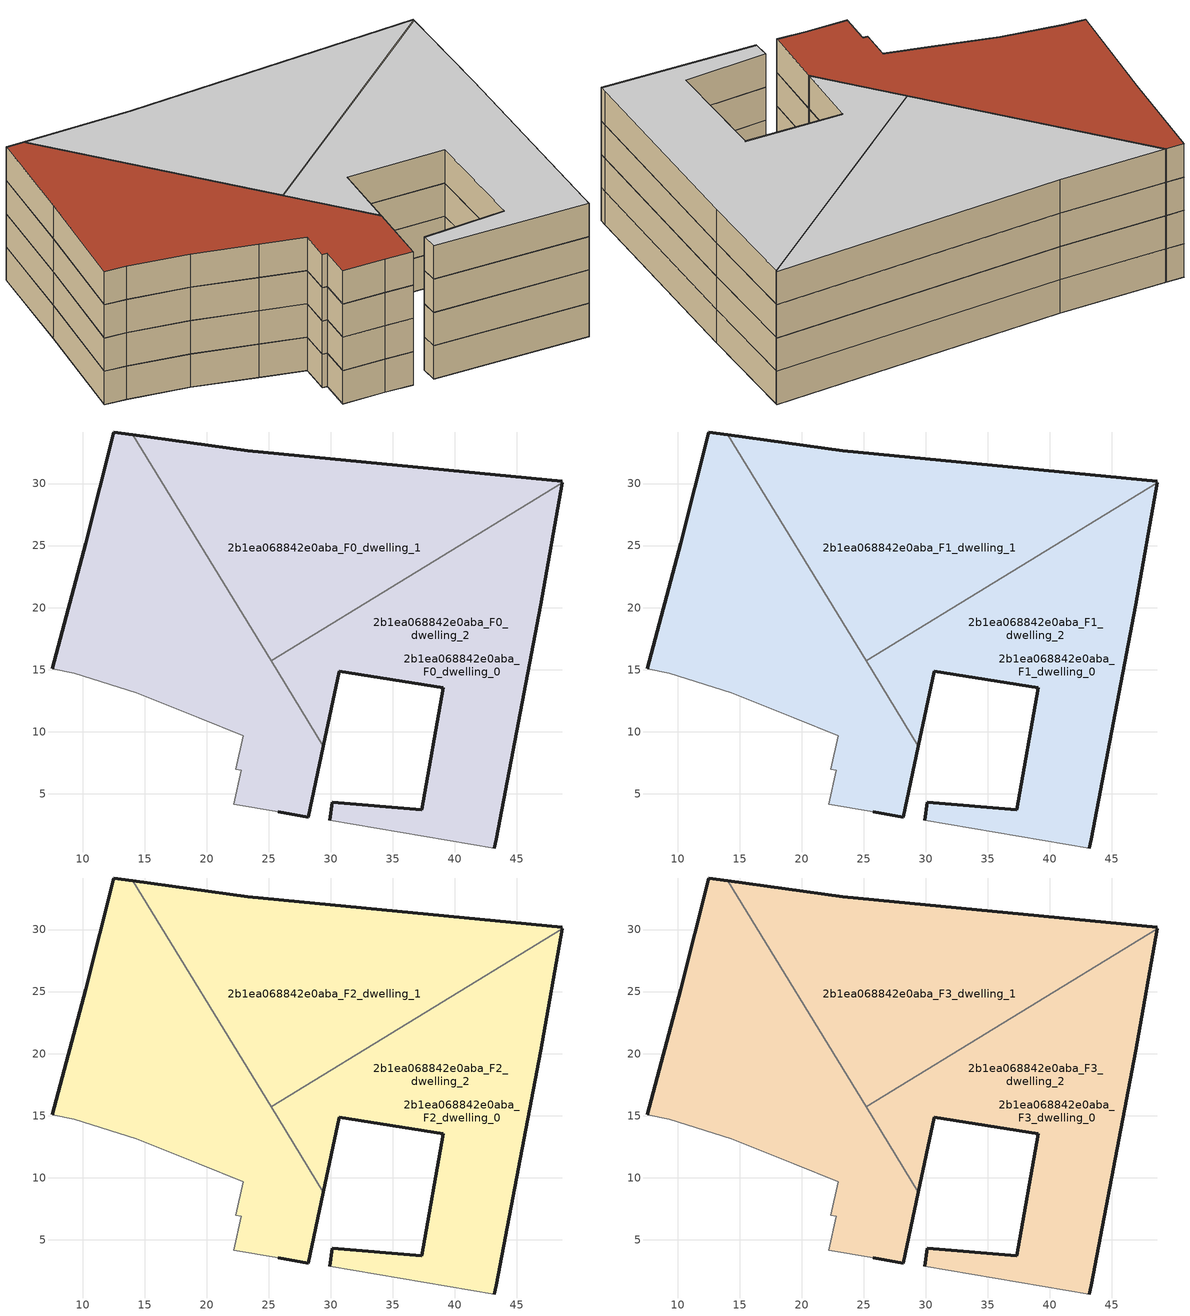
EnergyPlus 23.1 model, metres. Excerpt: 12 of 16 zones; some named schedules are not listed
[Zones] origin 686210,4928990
2b1ea068842e0aba_F0_dwelling_0
 floor ground (EU_floor_Construction): 28.16,3.09 29.39,8.83 14.05,33.94 12.51,34.15 10.26,25.17 7.53,15.08 9.32,14.7 14.31,13.16 19.37,11.12 22.94,9.68 22.35,6.99 22.78,6.89 22.18,4.13 25.75,3.55 z0; 43.31,1.32 46.91,20.24 48.64,30.07 25.18,15.73 29.39,8.83 30.69,14.86 39.06,13.53 37.33,3.69 30.12,4.32 29.91,2.85 43.17,0.63 z0
 wall outside (EU_wall_Construction): 29.91,2.85 30.12,4.32 37.33,3.69 39.06,13.53 30.69,14.86 29.39,8.83 / 48.64,30.07 46.91,20.24 43.31,1.32 43.17,0.63 z0:3
 wall adiabatic (EU_wall_Construction): 43.17,0.63 29.91,2.85 z0:3
 wall to 2b1ea068842e0aba_F0_dwelling_1 (EU_wall_Construction): 25.17,15.73 48.64,30.07 z0:3
 wall to 2b1ea068842e0aba_F0_dwelling_2 (EU_wall_Construction): 29.39,8.83 25.18,15.73 z0:3
2b1ea068842e0aba_F0_dwelling_1
 floor ground (EU_floor_Construction): 48.64,30.07 48.66,30.2 23.28,32.63 14.05,33.94 25.18,15.73 z0; 28.16,3.09 29.39,8.83 14.05,33.94 12.51,34.15 10.26,25.17 7.53,15.08 9.32,14.7 14.31,13.16 19.37,11.12 22.94,9.68 22.35,6.99 22.78,6.89 22.18,4.13 25.75,3.55 z0
 wall outside (EU_wall_Construction): 14.05,33.94 23.28,32.63 48.66,30.2 z0:3
 wall adiabatic (EU_wall_Construction): 48.66,30.2 48.64,30.07 z0:3
 wall to 2b1ea068842e0aba_F0_dwelling_2 (EU_wall_Construction): 25.17,15.73 14.05,33.94 z0:3
2b1ea068842e0aba_F0_dwelling_2
 floor ground (EU_floor_Construction): 28.16,3.09 29.39,8.83 14.05,33.94 12.51,34.15 10.26,25.17 7.53,15.08 9.32,14.7 14.31,13.16 19.37,11.12 22.94,9.68 22.35,6.99 22.78,6.89 22.18,4.13 25.75,3.55 z0; 43.31,1.32 46.91,20.24 48.64,30.07 25.18,15.73 29.39,8.83 30.69,14.86 39.06,13.53 37.33,3.69 30.12,4.32 29.91,2.85 43.17,0.63 z0; 48.64,30.07 48.66,30.2 23.28,32.63 14.05,33.94 25.18,15.73 z0
 wall outside (EU_wall_Construction): 7.53,15.08 10.26,25.17 12.51,34.15 14.05,33.94 / 29.39,8.83 28.16,3.09 25.75,3.55 z0:3
 wall adiabatic (EU_wall_Construction): 25.75,3.55 22.18,4.13 22.78,6.89 22.35,6.99 22.94,9.68 19.37,11.12 14.31,13.16 9.32,14.7 7.53,15.08 z0:3
2b1ea068842e0aba_F1_dwelling_0
 floor adiabatic (EU_floor_Construction): 43.31,1.32 46.91,20.24 48.64,30.07 25.18,15.73 29.39,8.83 30.69,14.86 39.06,13.53 37.33,3.69 30.12,4.32 29.91,2.85 43.17,0.63 z3; 28.16,3.09 29.39,8.83 14.05,33.94 12.51,34.15 10.26,25.17 7.53,15.08 9.32,14.7 14.31,13.16 19.37,11.12 22.94,9.68 22.35,6.99 22.78,6.89 22.18,4.13 25.75,3.55 z3
 wall outside (EU_wall_Construction): 29.91,2.85 30.12,4.32 37.33,3.69 39.06,13.53 30.69,14.86 29.39,8.83 / 48.64,30.07 46.91,20.24 43.31,1.32 43.17,0.63 z3:6
 wall adiabatic (EU_wall_Construction): 43.17,0.63 29.91,2.85 z3:6
 wall to 2b1ea068842e0aba_F1_dwelling_1 (EU_wall_Construction): 25.17,15.73 48.64,30.07 z3:6
 wall to 2b1ea068842e0aba_F1_dwelling_2 (EU_wall_Construction): 29.39,8.83 25.18,15.73 z3:6
2b1ea068842e0aba_F1_dwelling_1
 floor to 2b1ea068842e0aba_F0_dwelling_1 (EU_floor_Construction): 48.64,30.07 48.66,30.2 23.28,32.63 14.05,33.94 25.18,15.73 z3; 28.16,3.09 29.39,8.83 14.05,33.94 12.51,34.15 10.26,25.17 7.53,15.08 9.32,14.7 14.31,13.16 19.37,11.12 22.94,9.68 22.35,6.99 22.78,6.89 22.18,4.13 25.75,3.55 z3
 wall outside (EU_wall_Construction): 14.05,33.94 23.28,32.63 48.66,30.2 z3:6
 wall adiabatic (EU_wall_Construction): 48.66,30.2 48.64,30.07 z3:6
 wall to 2b1ea068842e0aba_F1_dwelling_2 (EU_wall_Construction): 25.17,15.73 14.05,33.94 z3:6
2b1ea068842e0aba_F1_dwelling_2
 floor to 2b1ea068842e0aba_F0_dwelling_2 (EU_floor_Construction): 28.16,3.09 29.39,8.83 14.05,33.94 12.51,34.15 10.26,25.17 7.53,15.08 9.32,14.7 14.31,13.16 19.37,11.12 22.94,9.68 22.35,6.99 22.78,6.89 22.18,4.13 25.75,3.55 z3; 43.31,1.32 46.91,20.24 48.64,30.07 25.18,15.73 29.39,8.83 30.69,14.86 39.06,13.53 37.33,3.69 30.12,4.32 29.91,2.85 43.17,0.63 z3
 floor adiabatic (EU_floor_Construction): 48.64,30.07 48.66,30.2 23.28,32.63 14.05,33.94 25.18,15.73 z3
 wall outside (EU_wall_Construction): 7.53,15.08 10.26,25.17 12.51,34.15 14.05,33.94 / 29.39,8.83 28.16,3.09 25.75,3.55 z3:6
 wall adiabatic (EU_wall_Construction): 25.75,3.55 22.18,4.13 22.78,6.89 22.35,6.99 22.94,9.68 19.37,11.12 14.31,13.16 9.32,14.7 7.53,15.08 z3:6
2b1ea068842e0aba_F2_dwelling_0
 floor adiabatic (EU_floor_Construction): 43.31,1.32 46.91,20.24 48.64,30.07 25.18,15.73 29.39,8.83 30.69,14.86 39.06,13.53 37.33,3.69 30.12,4.32 29.91,2.85 43.17,0.63 z6; 28.16,3.09 29.39,8.83 14.05,33.94 12.51,34.15 10.26,25.17 7.53,15.08 9.32,14.7 14.31,13.16 19.37,11.12 22.94,9.68 22.35,6.99 22.78,6.89 22.18,4.13 25.75,3.55 z6
 wall outside (EU_wall_Construction): 29.91,2.85 30.12,4.32 37.33,3.69 39.06,13.53 30.69,14.86 29.39,8.83 / 48.64,30.07 46.91,20.24 43.31,1.32 43.17,0.63 z6:9
 wall adiabatic (EU_wall_Construction): 43.17,0.63 29.91,2.85 z6:9
 wall to 2b1ea068842e0aba_F2_dwelling_1 (EU_wall_Construction): 25.17,15.73 48.64,30.07 z6:9
 wall to 2b1ea068842e0aba_F2_dwelling_2 (EU_wall_Construction): 29.39,8.83 25.18,15.73 z6:9
2b1ea068842e0aba_F2_dwelling_1
 floor to 2b1ea068842e0aba_F1_dwelling_1 (EU_floor_Construction): 48.64,30.07 48.66,30.2 23.28,32.63 14.05,33.94 25.18,15.73 z6; 28.16,3.09 29.39,8.83 14.05,33.94 12.51,34.15 10.26,25.17 7.53,15.08 9.32,14.7 14.31,13.16 19.37,11.12 22.94,9.68 22.35,6.99 22.78,6.89 22.18,4.13 25.75,3.55 z6
 wall outside (EU_wall_Construction): 14.05,33.94 23.28,32.63 48.66,30.2 z6:9
 wall adiabatic (EU_wall_Construction): 48.66,30.2 48.64,30.07 z6:9
 wall to 2b1ea068842e0aba_F2_dwelling_2 (EU_wall_Construction): 25.17,15.73 14.05,33.94 z6:9
2b1ea068842e0aba_F2_dwelling_2
 floor to 2b1ea068842e0aba_F1_dwelling_2 (EU_floor_Construction): 28.16,3.09 29.39,8.83 14.05,33.94 12.51,34.15 10.26,25.17 7.53,15.08 9.32,14.7 14.31,13.16 19.37,11.12 22.94,9.68 22.35,6.99 22.78,6.89 22.18,4.13 25.75,3.55 z6; 43.31,1.32 46.91,20.24 48.64,30.07 25.18,15.73 29.39,8.83 30.69,14.86 39.06,13.53 37.33,3.69 30.12,4.32 29.91,2.85 43.17,0.63 z6
 floor adiabatic (EU_floor_Construction): 48.64,30.07 48.66,30.2 23.28,32.63 14.05,33.94 25.18,15.73 z6
 wall outside (EU_wall_Construction): 7.53,15.08 10.26,25.17 12.51,34.15 14.05,33.94 / 29.39,8.83 28.16,3.09 25.75,3.55 z6:9
 wall adiabatic (EU_wall_Construction): 25.75,3.55 22.18,4.13 22.78,6.89 22.35,6.99 22.94,9.68 19.37,11.12 14.31,13.16 9.32,14.7 7.53,15.08 z6:9
2b1ea068842e0aba_F3_dwelling_0
 floor adiabatic (EU_floor_Construction): 43.31,1.32 46.91,20.24 48.64,30.07 25.18,15.73 29.39,8.83 30.69,14.86 39.06,13.53 37.33,3.69 30.12,4.32 29.91,2.85 43.17,0.63 z9; 28.16,3.09 29.39,8.83 14.05,33.94 12.51,34.15 10.26,25.17 7.53,15.08 9.32,14.7 14.31,13.16 19.37,11.12 22.94,9.68 22.35,6.99 22.78,6.89 22.18,4.13 25.75,3.55 z9
 wall outside (EU_wall_Construction): 29.91,2.85 30.12,4.32 37.33,3.69 39.06,13.53 30.69,14.86 29.39,8.83 / 48.64,30.07 46.91,20.24 43.31,1.32 43.17,0.63 z9:12
 wall adiabatic (EU_wall_Construction): 43.17,0.63 29.91,2.85 z9:12
 wall to 2b1ea068842e0aba_F3_dwelling_1 (EU_wall_Construction): 25.17,15.73 48.64,30.07 z9:12
 wall to 2b1ea068842e0aba_F3_dwelling_2 (EU_wall_Construction): 29.39,8.83 25.18,15.73 z9:12
 ceiling to 2b1ea068842e0aba_F4_dwelling_0 (EU_floor_Construction): 48.64,30.07 46.91,20.24 43.31,1.32 43.17,0.63 29.91,2.85 30.12,4.32 37.33,3.69 39.06,13.53 30.69,14.86 29.39,8.83 25.18,15.73 z12
 roof outside (EU_floor_Construction): 14.05,33.94 29.39,8.83 28.16,3.09 25.75,3.55 22.18,4.13 22.78,6.89 22.35,6.99 22.94,9.68 19.37,11.12 14.31,13.16 9.32,14.7 7.53,15.08 10.26,25.17 12.51,34.15 z12
2b1ea068842e0aba_F3_dwelling_1
 floor to 2b1ea068842e0aba_F2_dwelling_1 (EU_floor_Construction): 48.64,30.07 48.66,30.2 23.28,32.63 14.05,33.94 25.18,15.73 z9; 28.16,3.09 29.39,8.83 14.05,33.94 12.51,34.15 10.26,25.17 7.53,15.08 9.32,14.7 14.31,13.16 19.37,11.12 22.94,9.68 22.35,6.99 22.78,6.89 22.18,4.13 25.75,3.55 z9
 wall outside (EU_wall_Construction): 14.05,33.94 23.28,32.63 48.66,30.2 z9:12
 wall adiabatic (EU_wall_Construction): 48.66,30.2 48.64,30.07 z9:12
 wall to 2b1ea068842e0aba_F3_dwelling_2 (EU_wall_Construction): 25.17,15.73 14.05,33.94 z9:12
 ceiling to 2b1ea068842e0aba_F4_dwelling_1 (EU_floor_Construction): 48.66,30.2 48.64,30.07 25.18,15.73 14.05,33.94 23.28,32.63 z12
 roof outside (EU_floor_Construction): 14.05,33.94 29.39,8.83 28.16,3.09 25.75,3.55 22.18,4.13 22.78,6.89 22.35,6.99 22.94,9.68 19.37,11.12 14.31,13.16 9.32,14.7 7.53,15.08 10.26,25.17 12.51,34.15 z12
2b1ea068842e0aba_F3_dwelling_2
 floor to 2b1ea068842e0aba_F2_dwelling_2 (EU_floor_Construction): 28.16,3.09 29.39,8.83 14.05,33.94 12.51,34.15 10.26,25.17 7.53,15.08 9.32,14.7 14.31,13.16 19.37,11.12 22.94,9.68 22.35,6.99 22.78,6.89 22.18,4.13 25.75,3.55 z9; 43.31,1.32 46.91,20.24 48.64,30.07 25.18,15.73 29.39,8.83 30.69,14.86 39.06,13.53 37.33,3.69 30.12,4.32 29.91,2.85 43.17,0.63 z9
 floor adiabatic (EU_floor_Construction): 48.64,30.07 48.66,30.2 23.28,32.63 14.05,33.94 25.18,15.73 z9
 wall outside (EU_wall_Construction): 7.53,15.08 10.26,25.17 12.51,34.15 14.05,33.94 / 29.39,8.83 28.16,3.09 25.75,3.55 z9:12
 wall adiabatic (EU_wall_Construction): 25.75,3.55 22.18,4.13 22.78,6.89 22.35,6.99 22.94,9.68 19.37,11.12 14.31,13.16 9.32,14.7 7.53,15.08 z9:12
 ceiling adiabatic (EU_roof_Construction): 48.64,30.07 46.91,20.24 43.31,1.32 43.17,0.63 29.91,2.85 30.12,4.32 37.33,3.69 39.06,13.53 30.69,14.86 29.39,8.83 25.18,15.73 z12; 48.66,30.2 48.64,30.07 25.18,15.73 14.05,33.94 23.28,32.63 z12
 roof outside (EU_roof_Construction): 14.05,33.94 29.39,8.83 28.16,3.09 25.75,3.55 22.18,4.13 22.78,6.89 22.35,6.99 22.94,9.68 19.37,11.12 14.31,13.16 9.32,14.7 7.53,15.08 10.26,25.17 12.51,34.15 z12
[Building]
EU S2 Campaign: North Axis=0; Terrain=City; Solar Distribution=FullExterior
[Site:Location]
Bologna: Latitude=44.5; Longitude=11.25; Time Zone=1; Elevation=37
[SizingPeriod:WeatherFileDays]
AnnualSizingPeriod: Begin Month=1; Begin Day of Month=1; End Month=12; End Day of Month=31; Day of Week for Start Day=Monday; Use Weather File Daylight Saving Period=No; Use Weather File Rain and Snow Indicators=No
[MATERIAL]
EU_InternalMass_Material: Roughness=MediumRough; Thickness=0.1; Conductivity=1; Density=1800; Specific Heat=900; Thermal Absorptance=0.9; Solar Absorptance=0.7; Visible Absorptance=0.7
[MATERIAL:NOMASS] Roughness=MediumRough; Thermal Absorptance=0.9; Solar Absorptance=0.7; Visible Absorptance=0.7
Name | Thermal Resistance
EU_wall_NoMass | 0.905828
EU_roof_NoMass | 0.37593
EU_floor_NoMass | 0.67114
[CONSTRUCTION]
EU_wall_Construction: EU_wall_NoMass
EU_roof_Construction: EU_roof_NoMass
EU_floor_Construction: EU_floor_NoMass
EU_InternalMass_Construction: EU_InternalMass_Material
[ZONE] Type=1; Multiplier=1; Ceiling Height=autocalculate; Floor Area=autocalculate; Part of Total Floor Area=Yes
Name | Volume
2b1ea068842e0aba_F0_dwelling_0; 2b1ea068842e0aba_F1_dwelling_0; 2b1ea068842e0aba_F2_dwelling_0; 2b1ea068842e0aba_F3_dwelling_0 | 1722.03
2b1ea068842e0aba_F0_dwelling_1; 2b1ea068842e0aba_F1_dwelling_1; 2b1ea068842e0aba_F2_dwelling_1; 2b1ea068842e0aba_F3_dwelling_1 | 1722.02
2b1ea068842e0aba_F0_dwelling_2; 2b1ea068842e0aba_F1_dwelling_2; 2b1ea068842e0aba_F2_dwelling_2; 2b1ea068842e0aba_F3_dwelling_2 | 2593.26
[INTERNALMASS] Construction=EU_InternalMass_Construction
Name | Zone or ZoneList | Surface Area
2b1ea068842e0aba_F0_dwelling_0_EU_InternalMass | 2b1ea068842e0aba_F0_dwelling_0 | 290.411
2b1ea068842e0aba_F0_dwelling_1_EU_InternalMass | 2b1ea068842e0aba_F0_dwelling_1 | 290.415
2b1ea068842e0aba_F0_dwelling_2_EU_InternalMass | 2b1ea068842e0aba_F0_dwelling_2 | 283.596
2b1ea068842e0aba_F1_dwelling_0_EU_InternalMass | 2b1ea068842e0aba_F1_dwelling_0 | 290.411
2b1ea068842e0aba_F1_dwelling_1_EU_InternalMass | 2b1ea068842e0aba_F1_dwelling_1 | 290.415
2b1ea068842e0aba_F1_dwelling_2_EU_InternalMass | 2b1ea068842e0aba_F1_dwelling_2 | 283.596
2b1ea068842e0aba_F2_dwelling_0_EU_InternalMass | 2b1ea068842e0aba_F2_dwelling_0 | 290.411
2b1ea068842e0aba_F2_dwelling_1_EU_InternalMass | 2b1ea068842e0aba_F2_dwelling_1 | 290.415
2b1ea068842e0aba_F2_dwelling_2_EU_InternalMass | 2b1ea068842e0aba_F2_dwelling_2 | 283.596
2b1ea068842e0aba_F3_dwelling_0_EU_InternalMass | 2b1ea068842e0aba_F3_dwelling_0 | 290.411
2b1ea068842e0aba_F3_dwelling_1_EU_InternalMass | 2b1ea068842e0aba_F3_dwelling_1 | 290.415
2b1ea068842e0aba_F3_dwelling_2_EU_InternalMass | 2b1ea068842e0aba_F3_dwelling_2 | 283.596
[OTHEREQUIPMENT] Fuel Type=Electricity; Design Level Calculation Method=Watts/Area; Power per Zone Floor Area=1; Fraction Latent=0; Fraction Radiant=0; Fraction Lost=0; Carbon Dioxide Generation Rate=0; EndUse Subcategory=EU_Step8_InternalGains
Name | Zone or ZoneList or Space or SpaceList | Schedule
EU_Step8_InternalGain_2b1ea068842e0aba_F0_dwelling_0_f000 | 2b1ea068842e0aba_F0_dwelling_0 | EU_Step8_GainSchedule_2b1ea068842e0aba_F0_dwelling_0_f000
EU_Step8_InternalGain_2b1ea068842e0aba_F0_dwelling_1_f000 | 2b1ea068842e0aba_F0_dwelling_1 | EU_Step8_GainSchedule_2b1ea068842e0aba_F0_dwelling_1_f000
EU_Step8_InternalGain_2b1ea068842e0aba_F0_dwelling_2_f000 | 2b1ea068842e0aba_F0_dwelling_2 | EU_Step8_GainSchedule_2b1ea068842e0aba_F0_dwelling_2_f000
EU_Step8_InternalGain_2b1ea068842e0aba_F1_dwelling_0_f000 | 2b1ea068842e0aba_F1_dwelling_0 | EU_Step8_GainSchedule_2b1ea068842e0aba_F1_dwelling_0_f000
EU_Step8_InternalGain_2b1ea068842e0aba_F1_dwelling_1_f000 | 2b1ea068842e0aba_F1_dwelling_1 | EU_Step8_GainSchedule_2b1ea068842e0aba_F1_dwelling_1_f000
EU_Step8_InternalGain_2b1ea068842e0aba_F1_dwelling_2_f000 | 2b1ea068842e0aba_F1_dwelling_2 | EU_Step8_GainSchedule_2b1ea068842e0aba_F1_dwelling_2_f000
EU_Step8_InternalGain_2b1ea068842e0aba_F2_dwelling_0_f000 | 2b1ea068842e0aba_F2_dwelling_0 | EU_Step8_GainSchedule_2b1ea068842e0aba_F2_dwelling_0_f000
EU_Step8_InternalGain_2b1ea068842e0aba_F2_dwelling_1_f000 | 2b1ea068842e0aba_F2_dwelling_1 | EU_Step8_GainSchedule_2b1ea068842e0aba_F2_dwelling_1_f000
EU_Step8_InternalGain_2b1ea068842e0aba_F2_dwelling_2_f000 | 2b1ea068842e0aba_F2_dwelling_2 | EU_Step8_GainSchedule_2b1ea068842e0aba_F2_dwelling_2_f000
EU_Step8_InternalGain_2b1ea068842e0aba_F3_dwelling_0_f000 | 2b1ea068842e0aba_F3_dwelling_0 | EU_Step8_GainSchedule_2b1ea068842e0aba_F3_dwelling_0_f000
EU_Step8_InternalGain_2b1ea068842e0aba_F3_dwelling_1_f000 | 2b1ea068842e0aba_F3_dwelling_1 | EU_Step8_GainSchedule_2b1ea068842e0aba_F3_dwelling_1_f000
EU_Step8_InternalGain_2b1ea068842e0aba_F3_dwelling_2_f000 | 2b1ea068842e0aba_F3_dwelling_2 | EU_Step8_GainSchedule_2b1ea068842e0aba_F3_dwelling_2_f000
[ZONEVENTILATION:DESIGNFLOWRATE] Schedule=EU_AlwaysOn; Design Flow Rate Calculation Method=AirChanges/Hour; Air Changes per Hour=0.73129; Ventilation Type=Natural; Fan Pressure Rise=0; Fan Total Efficiency=1; Constant Term Coefficient=1; Temperature Term Coefficient=0; Velocity Term Coefficient=0; Velocity Squared Term Coefficient=0; Minimum Indoor Temperature=-100; Maximum Indoor Temperature=100; Delta Temperature=-100; Minimum Outdoor Temperature=-100; Maximum Outdoor Temperature=100; Maximum Wind Speed=40
Name | Zone or ZoneList or Space or SpaceList
EU_ConstantAir_2b1ea068842e0aba_F0_dwelling_0 | 2b1ea068842e0aba_F0_dwelling_0
EU_ConstantAir_2b1ea068842e0aba_F0_dwelling_1 | 2b1ea068842e0aba_F0_dwelling_1
EU_ConstantAir_2b1ea068842e0aba_F0_dwelling_2 | 2b1ea068842e0aba_F0_dwelling_2
EU_ConstantAir_2b1ea068842e0aba_F1_dwelling_0 | 2b1ea068842e0aba_F1_dwelling_0
EU_ConstantAir_2b1ea068842e0aba_F1_dwelling_1 | 2b1ea068842e0aba_F1_dwelling_1
EU_ConstantAir_2b1ea068842e0aba_F1_dwelling_2 | 2b1ea068842e0aba_F1_dwelling_2
EU_ConstantAir_2b1ea068842e0aba_F2_dwelling_0 | 2b1ea068842e0aba_F2_dwelling_0
EU_ConstantAir_2b1ea068842e0aba_F2_dwelling_1 | 2b1ea068842e0aba_F2_dwelling_1
EU_ConstantAir_2b1ea068842e0aba_F2_dwelling_2 | 2b1ea068842e0aba_F2_dwelling_2
EU_ConstantAir_2b1ea068842e0aba_F3_dwelling_0 | 2b1ea068842e0aba_F3_dwelling_0
EU_ConstantAir_2b1ea068842e0aba_F3_dwelling_1 | 2b1ea068842e0aba_F3_dwelling_1
EU_ConstantAir_2b1ea068842e0aba_F3_dwelling_2 | 2b1ea068842e0aba_F3_dwelling_2
[HVACTEMPLATE:THERMOSTAT] Constant Heating Setpoint=20; Constant Cooling Setpoint=50
EU_HeatOnly_2b1ea068842e0aba_F0_dwelling_0; EU_HeatOnly_2b1ea068842e0aba_F0_dwelling_1; EU_HeatOnly_2b1ea068842e0aba_F0_dwelling_2; EU_HeatOnly_2b1ea068842e0aba_F1_dwelling_0; EU_HeatOnly_2b1ea068842e0aba_F1_dwelling_1; EU_HeatOnly_2b1ea068842e0aba_F1_dwelling_2; EU_HeatOnly_2b1ea068842e0aba_F2_dwelling_0; EU_HeatOnly_2b1ea068842e0aba_F2_dwelling_1; EU_HeatOnly_2b1ea068842e0aba_F2_dwelling_2; EU_HeatOnly_2b1ea068842e0aba_F3_dwelling_0; EU_HeatOnly_2b1ea068842e0aba_F3_dwelling_1; EU_HeatOnly_2b1ea068842e0aba_F3_dwelling_2; EU_HeatOnly_2b1ea068842e0aba_F4_dwelling_0; EU_HeatOnly_2b1ea068842e0aba_F4_dwelling_1; EU_HeatOnly_2b1ea068842e0aba_F5_dwelling_0; EU_HeatOnly_2b1ea068842e0aba_F5_dwelling_1
[HVACTEMPLATE:ZONE:IDEALLOADSAIRSYSTEM]
2b1ea068842e0aba_F0_dwelling_0: Template Thermostat=EU_HeatOnly_2b1ea068842e0aba_F0_dwelling_0; System Availability Schedule=EU_AlwaysOn; Maximum Heating Supply Air Temperature=50; Minimum Cooling Supply Air Temperature=13; Maximum Heating Supply Air Humidity Ratio=0.0156; Minimum Cooling Supply Air Humidity Ratio=0.0077; Heating Limit=NoLimit; Cooling Limit=NoLimit; Heating Availability Schedule=EU_AlwaysOn; Cooling Availability Schedule=EU_CoolingOff; Dehumidification Control Type=ConstantSensibleHeatRatio; Cooling Sensible Heat Ratio=0.7; Dehumidification Setpoint=60; Humidification Control Type=None; Humidification Setpoint=30; Outdoor Air Method=None; Outdoor Air Flow Rate per Person=0.00944; Outdoor Air Flow Rate per Zone Floor Area=0; Outdoor Air Flow Rate per Zone=0; Demand Controlled Ventilation Type=None; Outdoor Air Economizer Type=NoEconomizer; Heat Recovery Type=None; Sensible Heat Recovery Effectiveness=0.7; Latent Heat Recovery Effectiveness=0.65
